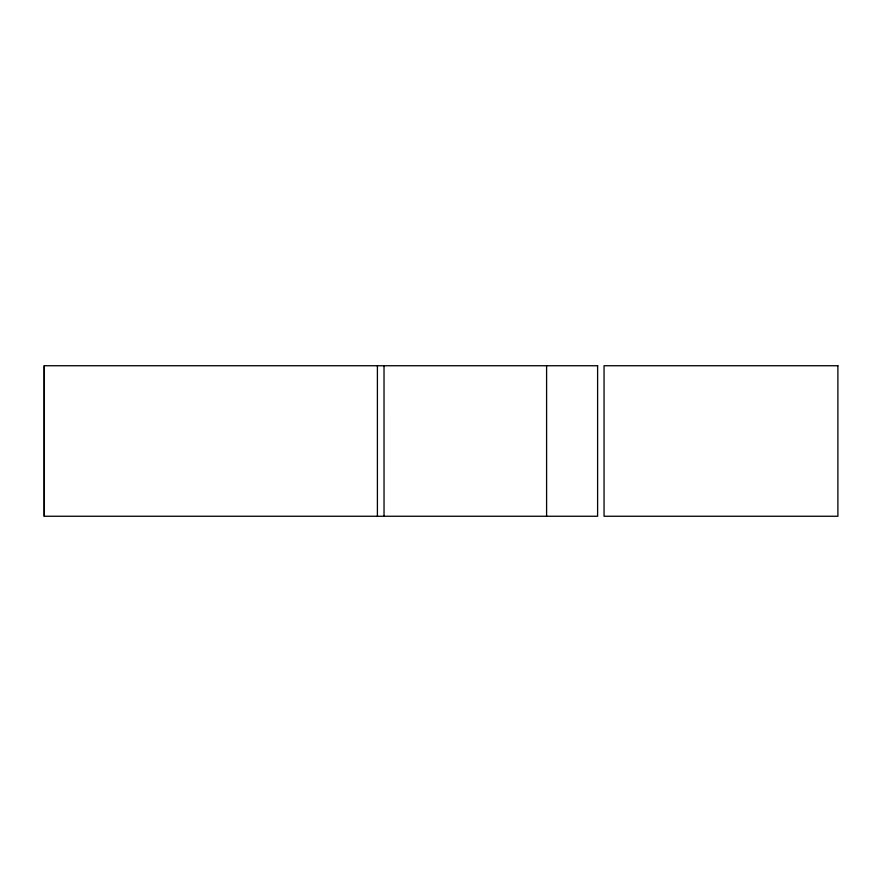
<?xml version="1.0" encoding="UTF-8"?>
<svg xmlns="http://www.w3.org/2000/svg" width="882" height="882" viewBox="0 0 882 882"><rect width="100%" height="100%" fill="white"/><g stroke="black" fill="none" stroke-linecap="round" stroke-linejoin="round"><path stroke-width="1.32" d="M546.597 365.743L546.597 516.257M384.023 365.743L384.034 516.257M377.408 365.743L377.408 516.257M44.343 365.743L44.343 516.257M597.61 365.743L44.1 365.743L44.1 516.257L597.61 516.257L597.61 365.743M837.9 365.743L604.049 365.743L604.049 516.257L837.9 516.257L837.9 365.743"/></g></svg>
